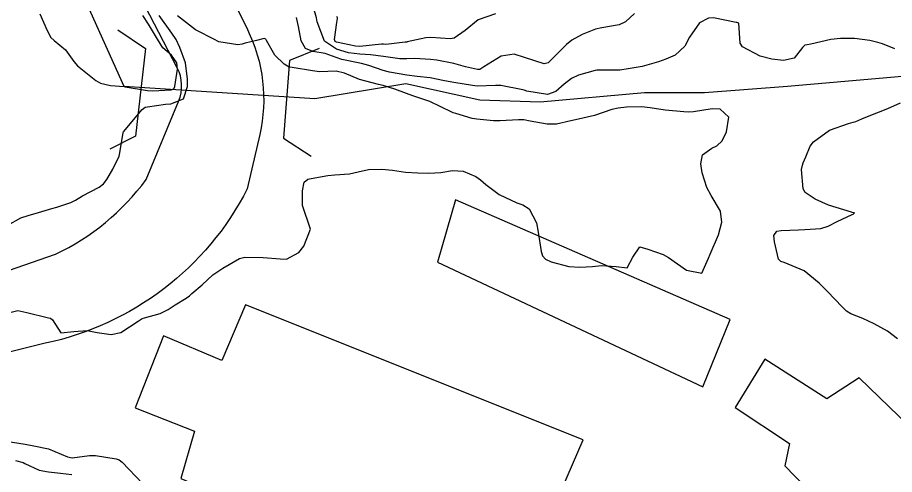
# Model space of a CAD drawing. Header units: metres. Extents: x 318500 to 325275, y 7408834 to 7428799.
# Drawn here: x 323820.2 to 323894.7, y 7419976.7 to 7420015.6 of the extents above; entities that cross this region are included whole.
import ezdxf

# ---------------------------------------------------------------- set-up
doc = ezdxf.new("R2010")
doc.units = ezdxf.units.M
doc.header["$MEASUREMENT"] = 0
for name, color, linetype in [('Curvas de Nivel 1m', 11, 'Continuous'), ('Curvas de Nivel 5m', 15, 'Continuous'), ('Edificações', 30, 'Continuous'), ('Hidrografia', 140, 'Continuous'), ('Pontes_Viadutos_Tubos', 190, 'Continuous'), ('Vias Primárias', 230, 'Continuous')]:
    doc.layers.add(name, color=color, linetype=linetype)

msp = doc.modelspace()

# ---------------------------------------------------------------- linework, layer by layer
at = {"layer": 'Curvas de Nivel 1m', "flags": 128}
for points, elevation in [([(323822.037, 7420015.873), (323822.665, 7420014.47), (323822.973, 7420013.863), (323823.258, 7420013.615), (323824.235, 7420012.831), (323824.93, 7420011.835), (323825.234, 7420011.456), (323826.805, 7420010.218), (323827.213, 7420010.002), (323828.039, 7420009.792), (323829.209, 7420009.699), (323829.306, 7420009.681), (323831.204, 7420009.356), (323831.61, 7420009.338), (323833.205, 7420009.412), (323833.425, 7420009.499), (323833.517, 7420009.717), (323833.756, 7420011.191), (323833.688, 7420011.716), (323833.247, 7420012.38), (323832.501, 7420012.98), (323832.038, 7420013.738), (323831.279, 7420015.02), (323830.796, 7420015.757)], 731), ([(323860.771, 7420015.885), (323859.29, 7420015.38), (323858.201, 7420014.465), (323857.266, 7420013.811), (323856.923, 7420013.747), (323855.267, 7420013.878), (323854.868, 7420013.834), (323853.261, 7420013.493), (323853.233, 7420013.487), (323853.091, 7420013.462), (323851.456, 7420013.28), (323851.258, 7420013.292), (323851.073, 7420013.297), (323849.256, 7420013.103), (323848.867, 7420013.126), (323847.259, 7420013.481), (323847.152, 7420013.541), (323847.099, 7420013.705), (323847.284, 7420015.147), (323847.339, 7420015.489), (323847.334, 7420015.539), (323847.292, 7420015.646)], 736), ([(323818.947, 7419990.353), (323820.177, 7419990.667), (323820.949, 7419990.48), (323822.783, 7419990.021), (323822.942, 7419989.992), (323823.122, 7419989.857), (323823.832, 7419988.75), (323824.93, 7419988.87), (323826.072, 7419988.954), (323826.93, 7419988.791), (323828.107, 7419988.609), (323828.93, 7419988.769), (323830.396, 7419989.758), (323830.731, 7419989.965), (323830.944, 7419990.026), (323832.274, 7419990.406), (323832.955, 7419990.743), (323833.549, 7419991.126), (323834.474, 7419991.705), (323834.765, 7419991.91), (323834.976, 7419992.089), (323835.837, 7419992.837), (323836.76, 7419993.674), (323837.002, 7419993.86), (323837.587, 7419994.243), (323839.014, 7419995.079), (323839.474, 7419995.176), (323841.015, 7419995.149), (323842.464, 7419995.048), (323843.014, 7419995.016), (323844.072, 7419995.574), (323844.478, 7419996.119), (323845.05, 7419997.56), (323844.379, 7419999.571), (323844.358, 7420000.836), (323844.519, 7420001.569), (323844.836, 7420001.832), (323845.105, 7420001.874), (323846.523, 7420002.132), (323847.11, 7420002.192), (323848.367, 7420002.266), (323849.114, 7420002.44), (323849.975, 7420002.64), (323851.118, 7420002.675), (323852.011, 7420002.577), (323853.115, 7420002.43), (323854.184, 7420002.374), (323855.114, 7420002.346), (323856.132, 7420002.397), (323857.118, 7420002.575), (323858.016, 7420002.496), (323859.117, 7420002.046), (323859.511, 7420001.771), (323859.948, 7420001.367), (323861.097, 7420000.507), (323862.598, 7419999.817), (323863.085, 7419999.632), (323863.637, 7419999.314), (323864.271, 7419998.099), (323864.407, 7419997.306), (323864.664, 7419995.673), (323864.782, 7419995.302), (323865.026, 7419995.032), (323865.519, 7419994.796), (323867.017, 7419994.396), (323867.942, 7419994.33), (323869.017, 7419994.386), (323869.78, 7419994.471), (323871.018, 7419994.387), (323871.953, 7419994.269), (323872.451, 7419995.199), (323873.039, 7419996.056), (323873.732, 7419995.875), (323875.032, 7419995.406), (323875.489, 7419995.155), (323877.014, 7419994.071), (323878.311, 7419993.82), (323878.891, 7419995.112), (323879.033, 7419995.451), (323879.716, 7419997.1), (323879.999, 7419998.163), (323879.886, 7419999.098), (323879.1, 7420000.441), (323878.724, 7420001.116), (323878.355, 7420002.354), (323878.216, 7420003.124), (323878.38, 7420003.883), (323879.15, 7420004.45), (323879.591, 7420004.666), (323880.03, 7420005.097), (323880.414, 7420005.848), (323880.62, 7420007.089), (323879.874, 7420007.781), (323879.197, 7420007.801), (323877.615, 7420007.554), (323877.194, 7420007.534), (323876.78, 7420007.558), (323875.195, 7420007.696), (323873.908, 7420007.89), (323873.198, 7420007.974), (323871.922, 7420007.934), (323871.196, 7420007.854), (323870.665, 7420007.756), (323869.19, 7420007.24), (323867.571, 7420006.877), (323867.183, 7420006.798), (323865.962, 7420006.504), (323865.178, 7420006.489), (323863.727, 7420006.769), (323863.183, 7420006.859), (323862.723, 7420006.866), (323861.174, 7420006.781), (323860.612, 7420006.796), (323859.176, 7420006.938), (323858.782, 7420006.99), (323857.394, 7420007.398), (323857.181, 7420007.475), (323857.054, 7420007.53), (323855.195, 7420008.421), (323853.744, 7420008.91), (323853.205, 7420009.098), (323852.227, 7420009.47), (323851.215, 7420009.785), (323850.827, 7420009.875), (323849.222, 7420010.299), (323847.932, 7420010.827), (323847.232, 7420011.021), (323845.828, 7420010.957), (323845.232, 7420011.024), (323843.489, 7420011.334), (323843.237, 7420011.362), (323842.821, 7420011.596), (323842.02, 7420012.38), (323841.318, 7420013.619), (323841.262, 7420013.73), (323841.1, 7420013.784), (323840.453, 7420013.628), (323839.511, 7420013.384), (323839.257, 7420013.308), (323838.873, 7420013.262), (323837.258, 7420013.505), (323837.153, 7420013.565), (323836.947, 7420013.675), (323835.273, 7420014.534), (323833.737, 7420015.716)], 733), ([(323819.327, 7419997.906), (323820.426, 7419998.523), (323821.063, 7419998.736), (323821.941, 7419998.997), (323823.072, 7419999.325), (323823.497, 7419999.43), (323824.694, 7419999.836), (323825.082, 7420000.04), (323825.66, 7420000.395), (323827.093, 7420001.139), (323827.46, 7420001.433), (323827.751, 7420001.793), (323828.239, 7420002.663), (323828.778, 7420003.784), (323828.859, 7420004.058), (323829.12, 7420005.78), (323829.161, 7420005.841), (323830.749, 7420007.756), (323830.997, 7420007.939), (323831.183, 7420007.98), (323832.724, 7420008.19), (323833.188, 7420008.23), (323834.252, 7420008.652), (323834.586, 7420009.706), (323834.604, 7420010.321), (323834.417, 7420011.708), (323833.949, 7420013.017), (323833.624, 7420013.716), (323833.268, 7420014.243), (323832.178, 7420015.737)], 732), ([(323894.721, 7420012.908), (323893.676, 7420013.326), (323893.275, 7420013.449), (323892.595, 7420013.619), (323891.278, 7420013.799), (323890.1, 7420013.79), (323889.277, 7420013.691), (323887.585, 7420013.318), (323887.273, 7420013.262), (323887.071, 7420013.213), (323886.878, 7420013.014), (323886.156, 7420012.121), (323885.253, 7420011.922), (323884.265, 7420012.035), (323883.259, 7420012.294), (323881.78, 7420013.082), (323881.565, 7420013.378), (323881.461, 7420015.087), (323881.291, 7420015.144), (323881.223, 7420015.158), (323879.296, 7420015.533), (323878.893, 7420015.519), (323878.124, 7420015.127), (323877.278, 7420013.899), (323876.871, 7420013.144), (323876.044, 7420012.366), (323875.253, 7420012.023), (323874.616, 7420011.803), (323873.243, 7420011.399), (323873.068, 7420011.367), (323872.039, 7420011.208), (323871.355, 7420011.102), (323871.238, 7420011.092), (323869.376, 7420011.101), (323869.238, 7420011.078), (323867.834, 7420010.658), (323867.227, 7420010.379), (323866.608, 7420009.89), (323865.915, 7420009.289), (323865.207, 7420009.022), (323863.438, 7420009.318), (323863.211, 7420009.394), (323863.11, 7420009.423), (323861.217, 7420009.799), (323860.786, 7420009.787), (323859.215, 7420009.745), (323858.807, 7420009.793), (323857.22, 7420010.043), (323856.444, 7420010.189), (323855.225, 7420010.429), (323854.104, 7420010.569), (323853.228, 7420010.677), (323851.776, 7420010.931), (323851.234, 7420011.079), (323850.003, 7420011.499), (323849.396, 7420011.663), (323849.242, 7420011.693), (323847.719, 7420012.007), (323847.246, 7420012.16), (323846.299, 7420012.5), (323845.251, 7420012.676), (323844.618, 7420012.934), (323844.27, 7420013.575), (323844.044, 7420014.813), (323843.872, 7420015.581)], 734), ([(323894.94, 7419988.244), (323894.088, 7419988.909), (323892.956, 7419989.516), (323891.988, 7419989.963), (323890.964, 7419990.373), (323890.612, 7419990.601), (323890.243, 7419990.961), (323888.989, 7419992.274), (323888.298, 7419992.987), (323887.016, 7419994.038), (323885.324, 7419994.727), (323885.027, 7419994.822), (323884.82, 7419995.033), (323884.492, 7419996.486), (323884.433, 7419997.039), (323884.678, 7419997.413), (323885.057, 7419997.472), (323886.537, 7419997.528), (323887.058, 7419997.553), (323888.426, 7419997.62), (323889.063, 7419997.815), (323889.811, 7419998.227), (323891.078, 7419998.811), (323891.177, 7419998.85), (323891.292, 7419998.948), (323891.081, 7419999.001), (323891.025, 7419999.007), (323889.089, 7419999.604), (323887.96, 7420000.129), (323887.105, 7420000.684), (323886.93, 7420001.003), (323886.778, 7420002.657), (323886.863, 7420003.004), (323886.936, 7420003.2), (323887.141, 7420003.724), (323887.524, 7420004.635), (323887.793, 7420005.001), (323889.175, 7420006.004), (323890.79, 7420006.562), (323891.186, 7420006.659), (323891.4, 7420006.735), (323891.909, 7420006.943), (323892.817, 7420007.311), (323893.195, 7420007.459), (323894.119, 7420007.836), (323895.204, 7420008.327)], 734), ([(323819.176, 7419979.532), (323820.801, 7419979.277), (323821.536, 7419979.132), (323822.795, 7419978.877), (323824.402, 7419978.218), (323824.784, 7419978.13), (323826.27, 7419978.325), (323826.788, 7419978.323), (323828.529, 7419978.029), (323828.783, 7419977.959), (323829.039, 7419977.767), (323830.762, 7419975.932)], 734)]:
    msp.add_lwpolyline(points, dxfattribs=dict(at, elevation=elevation))
at = {"layer": 'Curvas de Nivel 5m', "elevation": 735, "flags": 128}
for points in [[(323872.598, 7420015.903), (323871.838, 7420015.212), (323871.287, 7420014.955), (323869.818, 7420014.702), (323869.283, 7420014.589), (323868.137, 7420014.115), (323867.274, 7420013.637), (323866.815, 7420013.277), (323865.244, 7420011.706), (323864.92, 7420011.627), (323863.249, 7420012.183), (323862.364, 7420012.446), (323861.249, 7420012.298), (323859.793, 7420011.372), (323859.453, 7420011.16), (323859.237, 7420011.148), (323858.238, 7420011.39), (323857.243, 7420011.653), (323855.777, 7420011.954), (323855.246, 7420012.013), (323853.879, 7420012.083), (323853.246, 7420012.057), (323852.656, 7420012.056), (323851.248, 7420012.255), (323850.154, 7420012.401), (323849.249, 7420012.446), (323848.29, 7420012.564), (323847.253, 7420012.879), (323846.251, 7420013.55), (323845.622, 7420015.219), (323845.572, 7420015.557), (323845.303, 7420016.433)], [(323819.99, 7419977.892), (323820.621, 7419977.725), (323820.778, 7419977.654), (323821.991, 7419977.081), (323822.771, 7419976.94), (323823.796, 7419976.813), (323824.769, 7419976.699)]]:
    msp.add_lwpolyline(points, dxfattribs=at)
at = {"layer": 'Edificações'}
for points in [[(323878.405, 7419984.157), (323880.72, 7419989.876), (323857.382, 7420000.053), (323855.859, 7419994.76), (323878.405, 7419984.157)], [(323868.235, 7419979.642), (323839.528, 7419991.134), (323837.523, 7419986.389), (323832.562, 7419988.498), (323830.135, 7419982.383), (323835.201, 7419980.38), (323834.04, 7419976.373), (323861.797, 7419964.776), (323868.235, 7419979.642)], [(323894.855, 7419967.638), (323901.82, 7419975.124), (323891.688, 7419984.929), (323888.944, 7419983.137), (323883.667, 7419986.511), (323881.134, 7419982.399), (323885.778, 7419979.341), (323885.356, 7419977.444), (323894.855, 7419967.638)]]:
    msp.add_lwpolyline(points, close=True, dxfattribs=at)
at = {"layer": 'Hidrografia', "elevation": 744}
msp.add_lwpolyline([(323898.254, 7420010.803), (323885.603, 7420009.712), (323878.539, 7420009.165), (323873.434, 7420009.165), (323864.584, 7420008.369), (323859.438, 7420008.553), (323853.142, 7420009.93), (323845.422, 7420008.645), (323829.209, 7420009.699), (323823.535, 7420022.314)], dxfattribs=at)
at = {"layer": 'Pontes_Viadutos_Tubos'}
for points in [[(323828.669, 7420014.517), (323831.017, 7420012.925), (323830.179, 7420005.471), (323827.999, 7420004.382)], [(323845.783, 7420012.923), (323843.268, 7420011.918), (323842.765, 7420005.302), (323845.113, 7420003.794)]]:
    msp.add_lwpolyline(points, dxfattribs=at)
at = {"layer": 'Vias Primárias'}
for points in [[(323415.833, 7419583.302), (323419.047, 7419572.746), (323421.03, 7419562.086), (323421.351, 7419557.374), (323421.618, 7419546.016), (323420.655, 7419534.774), (323419.854, 7419529.552), (323419.495, 7419524.986, 0.238184), (323422.135, 7419522.665), (323425.333, 7419521.775), (323439.384, 7419519.04), (323447.038, 7419517.341, 0.392019), (323449.506, 7419518.783), (323449.894, 7419520.081), (323454.112, 7419536.783), (323456.933, 7419548.508), (323462.14, 7419572.405), (323463.204, 7419579.599, 0.075507), (323463.151, 7419593.445, 0), (323461.926, 7419601.304, 0.173993), (323443.828, 7419629.608, 0.279998), (323404.325, 7419640.182, 0.277838)], [(323934.92, 7420316.776, 0), (323936.242, 7420308.849)], [(323715.644, 7420145.548, 0), (323709.04, 7420132.939)], [(323939.281, 7420278.615, 0), (323933.27, 7420270.921)], [(323836.404, 7420021.217), (323839.692, 7420014.547, -0.172492), (323840.737, 7420005.613, 0), (323839.679, 7420000.995, -0.226003), (323822.498, 7419987.869), (323816.045, 7419986.261), (323809.838, 7419985.761), (323797.857, 7419985.557), (323783.43, 7419986.553), (323778.024, 7419986.103, 0.920221), (323778.024, 7419984.652), (323787.034, 7419982.652), (323805.471, 7419977.44), (323826.967, 7419970.976), (323850.367, 7419962.962), (323868.105, 7419955.747), (323881.534, 7419947.778), (323892.006, 7419939.962), (323903.28, 7419930.644), (323910.885, 7419924.39)], [(323684.903, 7419894.057), (323690.298, 7419904.895), (323693.966, 7419912.699), (323698.948, 7419922.302), (323703.494, 7419930.9), (323711.562, 7419944.066, -0.0359), (323719.492, 7419957.255, -0.025939), (323727.822, 7419967.878, -0.092849), (323740.694, 7419978.051), (323751.116, 7419983.525), (323762.344, 7419988.993), (323769.628, 7419991.491, -0.095411), (323776.502, 7419992.976), (323783.793, 7419993.142), (323793.079, 7419992.78), (323803.757, 7419992.495), (323812.279, 7419992.776), (323819.395, 7419994.062), (323823.388, 7419995.437, 0.121286), (323831.088, 7420001.787, 0), (323833.844, 7420008.443, 0.220888), (323833.724, 7420011.295), (323827.527, 7420023.283)]]:
    msp.add_lwpolyline(points, format="xyb", dxfattribs=at)

doc.saveas('drawing.dxf')
